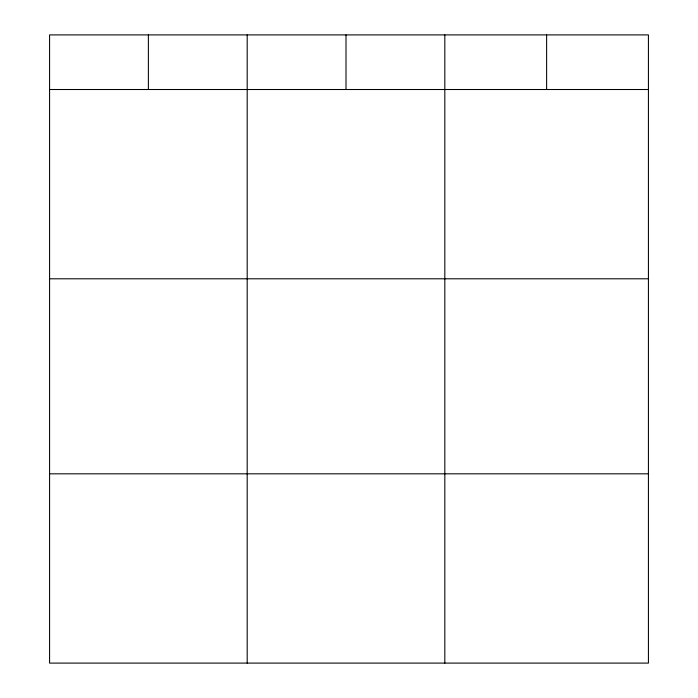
<?xml version="1.0" encoding="UTF-8"?>
<svg xmlns="http://www.w3.org/2000/svg" width="698" height="698" viewBox="0 0 698 698"><rect width="100%" height="100%" fill="white"/><g stroke="black" fill="none" stroke-linecap="round" stroke-linejoin="round"><path stroke-width="1.05" d="M648.425 278.799L648.425 34.9L49.575 34.9L49.575 663.1L648.425 663.1L648.425 278.799L49.575 278.799M49.575 89.51L648.425 89.51M49.575 473.82L648.425 473.82M546.621 34.9L546.621 89.51M444.818 34.9L444.818 663.1M346.007 34.9L346.007 89.51M247.197 34.9L247.197 663.1M148.386 34.9L148.386 89.51"/></g></svg>
